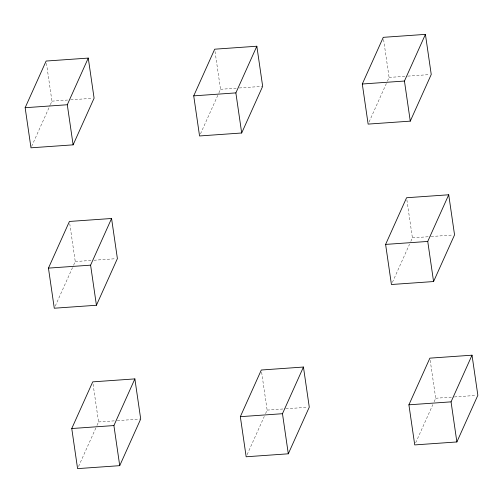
<?xml version="1.0" encoding="UTF-8"?>
<svg xmlns="http://www.w3.org/2000/svg" width="503" height="503" viewBox="0 0 503 503"><rect width="100%" height="100%" fill="white"/><g stroke="black" fill="none" stroke-linecap="round" stroke-linejoin="round"><path stroke-width="0.38" stroke-dasharray="2.52 1.89" d="M31.614 146.398L50.042 105.391M50.357 104.681L51.947 101.147L46.458 63.359M55.236 306.101L73.344 265.798M73.664 265.087L75.255 261.554L69.76 223.766M200.502 133.836L218.616 93.533M218.937 92.829L220.521 89.295L215.032 51.507M78.537 466.507L96.651 426.204M96.966 425.494L98.557 421.96L93.068 384.173M369.076 121.984L387.191 81.681M387.511 80.977L389.096 77.437L383.493 38.882M247.111 454.649L264.27 416.471M265.54 413.642L267.131 410.108L261.529 371.547M392.384 282.39L409.543 244.207M410.813 241.383L412.403 237.844L406.801 199.289M415.685 442.797L432.844 404.619M434.12 401.79L435.705 398.25L430.103 359.695M51.947 101.147L67.559 100.047M70.678 99.827L92.533 98.292M220.521 89.295L236.133 88.195M239.252 87.975L261.887 86.384M389.096 77.437L407.046 76.179M407.826 76.123L429.681 74.582M75.255 261.554L90.861 260.453M93.986 260.24L115.835 258.699M412.403 237.844L430.354 236.586M431.134 236.529L452.983 234.995M98.557 421.96L114.168 420.866M117.287 420.646L139.922 419.049M267.131 410.108L285.082 408.845M285.861 408.788L307.717 407.254M435.705 398.25L453.656 396.993M454.435 396.936L476.291 395.402"/><path stroke-width="0.75" d="M25.15 107.711L46.125 61.045L88.264 58.084L94.092 98.186L73.117 144.851L30.979 147.813L25.15 107.711L67.295 104.75L88.264 58.084M48.451 268.118L69.427 221.452L111.572 218.491L117.394 258.592L96.425 305.258L54.28 308.22L48.451 268.118L90.597 265.156L111.572 218.491M193.724 95.859L214.699 49.193L256.838 46.226L262.667 86.327L241.691 132.993L199.553 135.961L193.724 95.859L235.869 92.892L256.838 46.226M71.759 428.525L92.728 381.859L134.873 378.897L140.702 418.999L119.727 465.665L77.581 468.626L71.759 428.525L113.904 425.563L134.873 378.897M362.298 84.001L383.273 37.335L425.419 34.374L431.241 74.475L410.272 121.141L368.127 124.103L362.298 84.001L404.443 81.04L425.419 34.374M240.333 416.673L261.309 370.007L303.447 367.039L309.276 407.141L288.301 453.807L246.162 456.774L240.333 416.673L282.479 413.705L303.447 367.039M385.606 244.408L406.575 197.742L448.72 194.78L454.549 234.882L433.573 281.548L391.428 284.509L385.606 244.408L427.745 241.446L448.72 194.78M408.908 404.814L429.883 358.149L472.021 355.187L477.85 395.289L456.875 441.955L414.736 444.916L408.908 404.814L451.053 401.853L472.021 355.187M404.443 81.04L410.272 121.141M427.745 241.446L433.573 281.548M451.053 401.853L456.875 441.955M235.869 92.892L241.691 132.993M282.479 413.705L288.301 453.807M67.295 104.75L73.117 144.851M90.597 265.156L96.425 305.258M113.904 425.563L119.727 465.665"/></g></svg>
